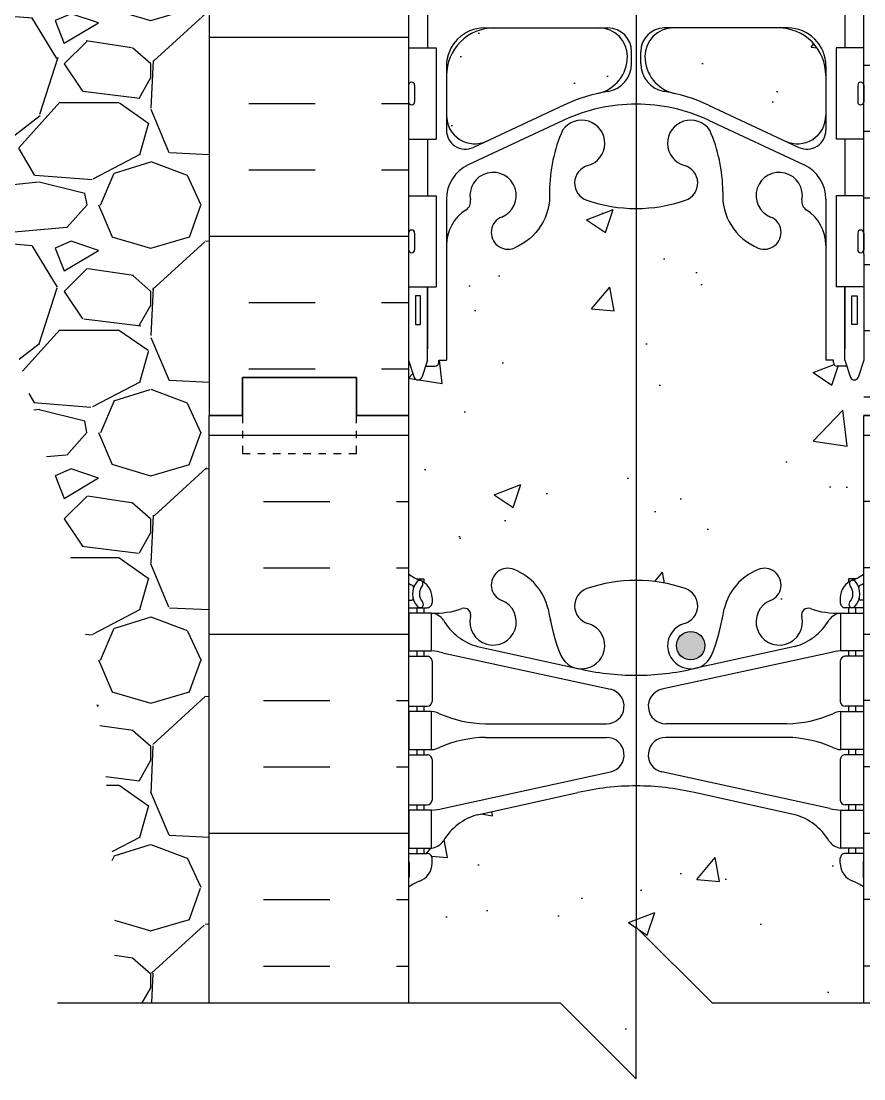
# Model space of a CAD drawing. Header units: inches. Extents: x -6.4 to 42.3, y 55.7 to 149.3.
# Drawn here: x 10.31 to 21.42, y 84.5 to 98.44 of the extents above; entities that cross this region are included whole.
import ezdxf

# ---------------------------------------------------------------- set-up
doc = ezdxf.new("R2010")
doc.units = ezdxf.units.IN
doc.header["$LTSCALE"] = 0.5
doc.header["$MEASUREMENT"] = 0
doc.linetypes.add('DASHED2', pattern=[0.375, 0.25, -0.125])
for name, color, linetype in [('HATCH', 12, 'Continuous'), ('LINE18', 9, 'Continuous'), ('line25', 2, 'Continuous'), ('LINE3', 3, 'Continuous'), ('LINE50', 5, 'Continuous'), ('LINE9', 9, 'Continuous'), ('Web_Edge', 9, 'Continuous')]:
    doc.layers.add(name, color=color, linetype=linetype)

msp = doc.modelspace()

# ---------------------------------------------------------------- hatches: boundary and pattern name
at = {"layer": 'HATCH'}
h = msp.add_hatch(dxfattribs=at)
h.set_pattern_fill('AR-CONC', color=256, scale=0.5)
h.set_pattern_definition([(49.99999999999999, (0, 0), (3.586300913003767, -0.3137606749129755), [0.375, -4.125]), (355, (0, 0), (-0.693756668065, 3.760960668500059), [0.3, -3.3]), (100.45144446, (0.298858405, -0.02614672), (2.89254423363556, 3.447199954843147), [0.3187009599999999, -3.505710559999999]), (46.18420000000001, (0, 1), (5.336206653357862, -0.8275964039653827), [0.5625, -6.1875]), (96.63563549, (0.444683725, 0.931033465), (4.673309728371142, 4.870593003872752), [0.47805171, -5.258568799999999]), (351.1841639899999, (0, 1), (4.673309725273866, 4.870593001349951), [0.45, -4.950000005]), (21, (0.5, 0.75), (2.984535260592308, -2.013094453326694), [0.375, -4.125]), (326.0000000000001, (0.5, 0.75), (1.216576659607909, 3.625750225234265), [0.3, -3.3]), (71.45144474, (0.74871127, 0.58224213), (4.201111883649856, 1.612655764031769), [0.31870095, -3.50571056]), (37.50000000000001, (0, 0), (0.06079927658645334, 1.664469269156557), [0, -3.26, 0, -3.35, 0, -3.3125]), (7.499999999999999, (0, 0), (1.315347687210743, 1.972058559411801), [0, -1.91, 0, -3.185, 0, -1.2625]), (327.5, (-1.115, 0), (2.669112180862045, -0.1127743586718988), [0, -1.25, 0, -3.9, 0, -5.175]), (317.5, (-1.615, 0), (2.915930846711931, 0.5005249116615886), [0, -1.625, 0, -2.59, 0, -3.675])])
h.paths.add_polyline_path([(21.21609784427421, 87.53958020481237), (21.11109784449261, 87.53958020481237, -0.1889729320647711), (20.95522876880411, 87.63442469320172, 0.196322833643499), (20.50609784444466, 87.98068441332967), (19.18424227561164, 88.27117997958493, 0.05779469062706347), (18.41610146462003, 88.36026646967753, 0.05779469062698343), (17.64796065362948, 88.27117997958496), (16.32610508479628, 87.98068441332967, 0.1963228336434938), (15.87697416043684, 87.63442469320172, -0.1889729320647842), (15.72110508474833, 87.53958020481237), (15.61610508496674, 87.53958020481237), (15.61610508497128, 87.46958020481232), (15.66360508475677, 87.46958020481232, -0.4142135623888807), (15.72610508475677, 87.40708020480895), (15.72610508475313, 87.33958020479885, -0.3178372451770894), (15.5594384180898, 87.10387794441796, 0.08241458984435487), (15.41610146462049, 87.02477146784881), (15.41610146462049, 85.49828402923585), (17.41610146461925, 85.49827256167497), (18.41610146461925, 84.49827256167497), (18.41610146461925, 86.49827256167497), (19.41610146461925, 85.49827256167497), (21.41610146462046, 85.49828827301349), (21.41610146462046, 87.02477146784881, 0.08241458984435744), (21.27276451115115, 87.10387794441799, -0.3178372451770685), (21.10609784448781, 87.33958020479885), (21.10609784448417, 87.40708020480895, -0.4142135623888807), (21.16859784448417, 87.46958020481232), (21.21609784426966, 87.46958020481232)])
h.paths.add_polyline_path([(21.41610146462046, 93.24340746034552), (21.41610146462057, 93.97214057689477), (21.34110146462124, 93.74214057689628, -0.6000000000333638), (21.24110146461945, 93.74214057689188), (21.19218842114128, 93.89214057689198), (21.06610146461976, 93.89214057689188, -0.4142135623728037), (21.01610146461972, 93.94214057689177), (21.01610146461948, 93.97214057689196), (20.91610146461963, 93.9721405768919), (20.91610146462309, 95.48745505521588, 0.258958370486347), (20.65696092364954, 95.95425348612096, -0.3113104134333551), (20.60040142710453, 96.08439737439753, 2.127292751064689), (20.18781575033405, 95.85990674649814, -1), (20.02438717890509, 95.45138367243655, -0.3253062266843224), (19.55781243764286, 96.19354960224133, 0.1048804382404714), (19.38541660404811, 97.00536102957145, 1.422913243113724), (19.05190975255643, 96.53827623781164, -0.735592542234915), (19.06469462299132, 96.08022966067162, -0.08275514747013553), (18.41610146461963, 95.9721405768919, -0.08275514747013546), (17.76750830624794, 96.08022966067162, -0.7355925422304704), (17.78029317668306, 96.53827623781082, 1.422913243108026), (17.44678632519112, 97.00536102957139, 0.1048804382404599), (17.2743904915964, 96.19354960224136, -0.3253062266843572), (16.80781575033405, 95.45138367243655, -1), (16.64438717890522, 95.85990674649808, 2.127292751064853), (16.23180150213481, 96.08439737439754, -0.3113104134333905), (16.17524200558969, 95.954253486121, 0.2589583704863622), (15.91610146461617, 95.48745505521588), (15.91610146461963, 93.9721405768919), (15.81610146461966, 93.97214057689196), (15.81610146461954, 93.94214057689197, -0.4142135623739224), (15.7661014646195, 93.89214057689188), (15.64001450809798, 93.89214057689198), (15.59110146461981, 93.7421405768919, -0.6000000000333633), (15.49110146461802, 93.74214057689626), (15.41610146462049, 93.97214057688927), (15.41610146462049, 91.15438894177598, 0.0643975703405809), (15.5261050847344, 91.08842941651228), (15.61610508473482, 91.08842941651922), (15.61610508473754, 91.04670335659502, -0.2490694201798177), (15.72610508475359, 90.83958020482557), (15.72610508475723, 90.77208020481547, -0.4142135623890155), (15.6636050847572, 90.7095802048121), (15.61610508475937, 90.70958020481213), (15.61610508476392, 90.63958020481216), (15.72110508474888, 90.63958020481216, 0.100460415642868), (16.11480355481884, 90.69674296066061, -0.6014354320841996), (16.23430702504103, 90.59185961823599, 2.182094824738266), (16.64438717890607, 90.80476904968513, -1), (16.80781575033491, 91.21329212374678, -0.2443795113557762), (17.25622362314168, 90.69253521929623, 0.05315652255490301), (17.42206307735886, 90.0784535873809, 0.2232530870721782), (17.62239086073583, 89.91359973644562), (17.64200919269182, 89.90928834374515, 0.9554715931086329), (17.78029317668369, 90.50275827902747, -0.7355925422346004), (17.76750830624882, 90.96080485616744, -0.08275514747013273), (18.41610146462049, 91.06889393994716, -0.08275514747013235), (19.06469462299216, 90.9608048561675, -0.7355925422307702), (19.05190975255705, 90.50275827902826, 0.955471593136503), (19.19019373654914, 89.90928834374515), (19.20981206850514, 89.91359973644562, 0.2232530870720395), (19.41013985188203, 90.07845358738078, 0.05315652255491507), (19.57597930609926, 90.69253521929625, -0.2443795113558006), (20.02438717890615, 91.21329212374677, -1), (20.1878157503349, 90.8047690496852, 2.182094824737149), (20.5978959042001, 90.59185961823603, -0.6014354320768318), (20.71739937442065, 90.69674296066113, 0.1004604156432583), (21.11109784449207, 90.63958020481216), (21.21609784447702, 90.63958020481216), (21.21609784448157, 90.70958020481213), (21.16859784448375, 90.7095802048121, -0.4142135623890135), (21.10609784448372, 90.77208020481547), (21.10609784448735, 90.83958020482557, -0.2490694201798181), (21.2160978445034, 91.04670335659502), (21.21609784450613, 91.08842941651922), (21.30609784450654, 91.08842941651228, 0.06439757034058027), (21.41610146462046, 91.15438894177598)])
h.paths.add_polyline_path([(18.30110059130529, 97.97794988842428, 0.4135815914313283), (17.92610146461983, 98.35214057689184), (16.54110146461283, 98.3521405768919, 0.4142135623737345), (15.91610146461281, 97.72714057689056), (15.91610146461326, 97.20041285726776, 0.5490706967552534), (16.45005529317049, 96.86076792445381), (17.46237849327688, 97.33453518210251, -0.05309424434830591), (17.91291964643798, 97.4896790502524, 0.3501185223046223)])
h.paths.add_polyline_path([(17.91291964643798, 99.3946021035313, -0.05309424434847135), (17.46237849327555, 99.54974597168186), (16.45005529317063, 100.0235132293299, 0.5490706967567539), (15.91610146461326, 99.6838682965144), (15.91610146461281, 99.15714057689402, 0.4142135623741072), (16.54110146461279, 98.53214057689185), (17.92610146461985, 98.5321405768919, 0.4135815914456598), (18.30110059130531, 98.90633126537786, 0.3501185222942662)])
h.paths.add_polyline_path([(20.91610146462645, 99.15714057689118), (20.916101464626, 99.6838682965134, 0.5490706967576159), (20.38214763606865, 100.0235132293299), (19.36982443596233, 99.54974597168122, -0.05309424434830129), (18.91928328280127, 99.39460210353134, 0.3501185223367776), (18.53110233793409, 98.90633126530216, 0.4135815913865872), (18.90610146461943, 98.5321405768919), (20.29110146462645, 98.53214057689185, 0.4142135623727812)])
h.paths.add_polyline_path([(20.91610146462645, 97.72714057689056, 0.4142135623737125), (20.29110146462647, 98.3521405768919), (18.90610146461943, 98.35214057689184, 0.4135815914390789), (18.53110233793397, 97.97794988841434, 0.3501185222990159), (18.91928328280128, 97.48967905025245, -0.05309424434838853), (19.36982443596304, 97.3345351821022), (20.38214763606875, 96.86076792445381, 0.549070696755597), (20.916101464626, 97.20041285726813)])
h.paths.add_polyline_path([(20.91610146463314, 101.9310574603457), (20.79610146463384, 102.1310574603455), (20.79610146463384, 102.2434074603458), (20.79610146463384, 102.3557574603456), (20.91610146463314, 102.5557574603453), (20.916101464631, 103.6966272427031, 0.2910966595426471), (20.62803990057474, 104.1494871541204), (19.36982440740058, 104.7383319977023, 0.09336927207731835), (18.56297606628382, 104.9456634665623, 0.01633246440578862), (18.41610146461974, 104.950462396321, 0.1098692816785058), (17.46237852183938, 104.738331997703), (16.20416302866438, 104.1494871541203, 0.291096659542562), (15.91610146460826, 103.6966272427031), (15.91610146460612, 102.5557574603453), (16.03610146460542, 102.3557574603456), (16.03610146460542, 102.2434074603453), (16.03610146460542, 102.1310574603455), (15.91610146460612, 101.9310574603457), (15.91610146460826, 100.7901876779879, 0.2910966595426472), (16.20416302866452, 100.3373277665706), (17.46237852183928, 99.7484829229885, 0.1098692816784929), (18.41610146461952, 99.53635252437046, 0.1098692816785058), (19.36982440739988, 99.74848292298846), (20.62803990057474, 100.3373277665707, 0.2910966595426433), (20.916101464631, 100.7901876779879)])
h.paths.add_polyline_path([(18.20765498807617, 105.2884920476979, 0.1570718046770887), (18.30110059130522, 105.5804836553639, 0.4135815914064652), (17.92610146461985, 105.9546743437996), (16.54110146461262, 105.9546743437992, 0.4142135623726921), (15.91610146461281, 105.3296743437999), (15.91610146461326, 104.8029466241777, 0.5490706967576173), (16.45005529317061, 104.4633016913612), (17.46237849327692, 104.9370689490098, -0.05309424434830292), (17.912919646438, 105.0922128171597, 0.1829837551016594)])
h.paths.add_polyline_path([(18.30110059130508, 106.5088650321636, 0.3501185223627797), (17.91291964643798, 106.9971358704391, -0.05309424434839025), (17.4623784932762, 107.1522797385893), (16.4500552931704, 107.6260469962373, 0.5490706967554964), (15.91610146461326, 107.2864020634229), (15.91610146461281, 106.7596743437991, 0.4142135623730951), (16.54110146461281, 106.1346743437991), (17.92610146461985, 106.1346743437997, 0.413581591350407)], flags=17)
h.paths.add_polyline_path([(20.91610146462645, 106.7596743438009), (20.916101464626, 107.2864020634237, 0.5490706967552529), (20.38214763606877, 107.6260469962377), (19.36982443596237, 107.1522797385885, -0.05164549859361765), (18.93194852417608, 107.0000804299091, -0.001444784042961176), (18.91928328280245, 106.9971358704394, 0.350118522333744), (18.53110233793408, 106.5088650322165, 0.413581591391753), (18.90610146461943, 106.1346743437997), (20.29110146462643, 106.1346743437996, 0.4142135623737336)], flags=17)
h.paths.add_polyline_path([(20.91610146462645, 105.3296743438003, 0.4142135623727718), (20.29110146462647, 105.9546743437997), (18.90610146461941, 105.9546743437996, 0.4135815913918134), (18.53110233793408, 105.5804836553826, 0.3501185223332009), (18.9192832828012, 105.0922128171598, -0.05309424434848048), (19.36982443596371, 104.9370689490092), (20.38214763606874, 104.4633016913616, 0.5490706967566563), (20.916101464626, 104.8029466241771)])
h.paths.add_polyline_path([(24.04110146462256, 111.2434074603454), (12.79110146462049, 111.2434074603458), (12.79110146462049, 107.2434074603454), (15.41610146461963, 104.6184074603463), (15.41610146461963, 108.9993598654752), (15.91610146461617, 108.9993598654752, 0.2589583704863515), (16.17524200558972, 108.5325614345701, -0.3113104134329345), (16.23180150213467, 108.4024175462937, 2.12729275106322), (16.64438717890521, 108.6269081741934, -1), (16.80781575033416, 109.035431248255, -0.3253062266845047), (17.2743904915964, 108.2932653184497, 0.1048804382404041), (17.44678632519111, 107.4814538911201, 1.422913243113896), (17.78029317668283, 107.9485386828799, -0.7355925422349154), (17.76750830624794, 108.4065852600199, -0.08275514747013545), (18.41610146461963, 108.5146743437996, -0.0827551474701355), (19.06469462299132, 108.4065852600199, -0.7355925422304893), (19.0519097525562, 107.9485386828807, 1.422913243110389), (19.38541660404868, 107.4814538911209, 0.1048804382402777), (19.55781243764287, 108.2932653184496, -0.3253062266843874), (20.02438717890521, 109.0354312482545, -1), (20.18781575033403, 108.626908174193, 2.127292751064853), (20.60040142710445, 108.4024175462935, -0.3113104134333903), (20.65696092364956, 108.53256143457, 0.2589583704863643), (20.91610146462309, 108.9993598654752), (21.41610146461963, 108.9993598654752), (21.41610146461963, 104.6177981481668), (24.04110146462256, 107.2434074603454)])
h.paths.add_polyline_path([(33.73862099734205, 110.2434074603454), (33.73862099734205, 111.2434074603454), (24.54110146462256, 111.2434074603454), (24.54110146462256, 107.2428304840837), (33.73862099734205, 107.2434253044855), (33.73862099734205, 108.2434074603455), (34.73862099734205, 109.2434074603454), (32.73862099734205, 109.2434074603454)])
h.paths.add_polyline_path([(12.29110146462049, 111.2434074603432), (8.103601464620578, 111.2434074603454), (3.645418508931105, 111.0967368350932), (3.645418508931105, 109.3180606141833), (2.645418508931106, 108.3180606141833), (4.645418508931099, 108.3180606141833), (3.645418508930877, 107.3180606141831), (3.64541850893113, 105.0934906423737), (12.29110146462049, 105.3779266418485)])
h.paths.add_polyline_path([(21.41610146462094, 132.7260064461561, 0.08241458984434662), (21.27276451115161, 132.8051129227252, -0.3178372451770592), (21.10609784448827, 133.0408151831061), (21.10609784448463, 133.1083151831162, -0.4142135623888782), (21.16859784448463, 133.1708151831195), (21.21609784427012, 133.1708151831195), (21.21609784427466, 133.2408151831196), (21.11109784449301, 133.2408151831196, -0.1889729320606889), (20.95522876880663, 133.3356596715054, 0.196322833645684), (20.506097844443, 133.6819193916375), (19.1842422756124, 133.9724149578921, 0.05779469062708626), (18.41610146462049, 134.0615014479848, 0.05779469062701566), (17.64796065362952, 133.9724149578921), (16.32610508479899, 133.6819193916375, 0.196322833644527), (15.87697416043693, 133.3356596715084, -0.1889729320640421), (15.72110508474888, 133.2408151831196), (15.6161050849672, 133.2408151831196), (15.61610508497174, 133.1708151831195), (15.66360508475722, 133.1708151831195, -0.4142135623889219), (15.72610508475723, 133.1083151831162), (15.72610508475359, 133.0408151831061, -0.3178372451769929), (15.55943841809024, 132.8051129227253, 0.08241458984434263), (15.41610146462094, 132.7260064461562), (15.41610146462094, 128.2148276629655), (18.61607162129445, 128.2148276629655), (18.616071621294, 129.0953189964225), (18.67857162129445, 129.2148276629668), (18.74107162129445, 129.0953189964225), (18.74107162129445, 128.2148276629655), (21.41610146462094, 128.2148276629655)])
h.paths.add_polyline_path([(21.41610146462094, 138.9446424386529), (21.41610146462084, 141.0336609572226, 0.06439757034038503), (21.30609784450727, 141.0996204824861), (21.21609784450659, 141.0996204824793), (21.21609784450386, 141.1413465424034, -0.2490694201798172), (21.10609784448781, 141.3484696941728), (21.10609784448418, 141.4159696941829, -0.4142135623888782), (21.16859784448418, 141.4784696941863), (21.21609784448203, 141.4784696941863), (21.21609784447748, 141.5484696941863), (21.1110978444925, 141.5484696941863, 0.1004604156407994), (20.71739937443025, 141.4913069383407, -0.6014354321155745), (20.59789590420035, 141.5961902807624, 2.182094824738722), (20.18781575033533, 141.3832808493134, -1), (20.02438717890649, 140.9747577752517, -0.2443795113569552), (19.57597930609917, 141.4955146797057, 0.0531565225545154), (19.41013985188301, 142.1095963116165, 1.553131786926053), (19.05190975255774, 141.685291619971, -0.7355925422352237), (19.06469462299264, 141.2272450428309, -0.08275514747013611), (18.41610146462094, 141.1191559590512, -0.08275514747013694), (17.76750830624925, 141.227245042831, -0.735592542230241), (17.78029317668438, 141.6852916199701, 1.553131786939588), (17.42206307735679, 142.1095963116111, 0.05315652255433623), (17.25622362314209, 141.495514679702, -0.2443795113557167), (16.80781575033525, 140.9747577752517, -1), (16.64438717890651, 141.3832808493133, 2.182094824737446), (16.2343070250413, 141.5961902807624, -0.6014354321374126), (16.11480355480602, 141.4913069383427, 0.1004604156393298), (15.72110508474924, 141.5484696941863), (15.61610508476438, 141.5484696941863), (15.61610508475983, 141.4784696941863), (15.66360508475768, 141.4784696941863, -0.4142135623888782), (15.72610508475768, 141.4159696941829), (15.72610508475405, 141.3484696941728, -0.2490694201798174), (15.616105084738, 141.1413465424034), (15.61610508473527, 141.0996204824793), (15.5261050847346, 141.0996204824861, 0.06439757034050528), (15.41610146462084, 141.0336609572225), (15.41610146462094, 138.9446424386529), (15.41610146462094, 136.8556239200832, 0.06439757034043143), (15.52610508473458, 136.7896643948196), (15.61610508473527, 136.7896643948264), (15.616105084738, 136.7479383349024, -0.249069420179824), (15.72610508475405, 136.5408151831329), (15.72610508475768, 136.4733151831228, -0.4142135623888782), (15.66360508475768, 136.4108151831194), (15.61610508475983, 136.4108151831194), (15.61610508476438, 136.3408151831194), (15.72110508474936, 136.3408151831194, 0.1004604156424961), (16.11480355481793, 136.3979779389674, -0.6014354320901654), (16.23430702504151, 136.2930945965433, 2.18209482473871), (16.64438717890653, 136.5060040279924, -1), (16.80781575033538, 136.914527102054, -0.244379511355155), (17.25622362314186, 136.3937701976052, 0.05315652255499141), (17.42206307735903, 135.7796885656888, 1.553131786924982), (17.78029317668414, 136.2039932573347, -0.7355925422351461), (17.76750830624924, 136.6620398344748, -0.08275514747013767), (18.41610146462094, 136.7701289182545, -0.0827551474701353), (19.06469462299263, 136.6620398344747, -0.7355925422302427), (19.0519097525575, 136.2039932573356, 1.553131786905569), (19.41013985188125, 135.7796885656848, 0.05315652255520303), (19.57597930609973, 136.3937701976035, -0.2443795113557799), (20.0243871789066, 136.914527102054, -1), (20.18781575033535, 136.5060040279924, 2.182094824737376), (20.59789590420057, 136.2930945965433, -0.6014354318347199), (20.71739937436294, 136.3979779389892, 0.1004604156588581), (21.1110978444925, 136.3408151831194), (21.21609784447748, 136.3408151831194), (21.21609784448203, 136.4108151831194), (21.16859784448418, 136.4108151831194, -0.4142135623888782), (21.10609784448418, 136.4733151831228), (21.10609784448781, 136.5408151831329, -0.2490694201798163), (21.21609784450386, 136.7479383349024), (21.21609784450659, 136.7896643948264), (21.30609784450726, 136.7896643948196, 0.06439757034045587), (21.41610146462094, 136.8556239200832)])
h.paths.add_polyline_path([(21.41610146462049, 147.9446354434087), (19.54110146461996, 147.9446322637523), (18.54110146461996, 148.9446322637523), (18.54110146461996, 146.9446322637523), (17.54110146461995, 147.9446322637523), (15.41610146462049, 147.9446358673629), (15.41610146462063, 145.1632784311498, 0.08241458984453444), (15.55943841809026, 145.0841719545805, -0.3178372451770652), (15.72610508475359, 144.8484696941997), (15.72610508475723, 144.7809696941895, -0.4142135623888782), (15.66360508475723, 144.7184696941862), (15.61610508497174, 144.7184696941862), (15.6161050849672, 144.6484696941861), (15.72110508474888, 144.6484696941861, -0.1889729320672327), (15.87697416043861, 144.5536252057945, 0.1963228336433856), (16.32610508479895, 144.2073654856682), (17.6479606536293, 143.9168699194137, 0.05779469062710021), (18.4161014646214, 143.827783429321, 0.05779469062705311), (19.18424227561286, 143.9168699194137), (20.5060978444429, 144.2073654856682, 0.1963228336444616), (20.95522876880484, 144.5536252057972, -0.1889729320641944), (21.11109784449297, 144.6484696941861), (21.21609784427466, 144.6484696941861), (21.21609784427012, 144.7184696941862), (21.16859784448463, 144.7184696941862, -0.4142135623888782), (21.10609784448463, 144.7809696941895), (21.10609784448827, 144.8484696941997, -0.3178372451769972), (21.27276451115162, 145.0841719545804, 0.0824145898441588), (21.41610146462063, 145.1632784311493)])
h = msp.add_hatch(dxfattribs=at)
h.set_pattern_fill('INSUL', color=256, scale=7, style=0)
h.set_pattern_definition([(0, (-2914.440862764546, -358.5192632442901), (0, 2.625), []), (0, (-2914.440862764546, -357.6442632442901), (0, 2.625), [0.875, -0.875]), (0, (-2914.440862764546, -356.7692632442901), (0, 2.625), [0.875, -0.875])])
edge = h.paths.add_edge_path()
edge.add_line((14.72860146462049, 93.24340746034552), (15.16610146462049, 93.24340746034552))
edge.add_line((14.72860146462049, 93.74340746034552), (14.72860146462049, 93.24340746034552))
edge.add_line((13.22860146462049, 93.74340746034552), (14.72860146462049, 93.74340746034552))
edge.add_line((13.22860146462049, 93.24340746034552), (13.22860146462049, 93.74340746034552))
edge.add_line((12.79110146462049, 93.24340746034552), (13.22860146462049, 93.24340746034552))
edge.add_line((12.79110146462049, 107.2434074603454), (12.79110146462049, 93.24340746034552))
edge.add_line((14.18860146462364, 105.8459074603423), (12.79110146462049, 107.2434074603454))
edge.add_line((15.41610146462049, 104.6184074603454), (14.18860146462364, 105.8459074603423))
edge.add_line((15.41610146461963, 104.4484074603393), (15.41610146462049, 104.6184074603454))
edge.add_line((15.41610146461963, 103.6984074603393), (15.41610146461963, 104.4484074603393))
edge.add_line((15.41610146461963, 103.6984074603393), (15.41610146462049, 93.24340746034552))
h = msp.add_hatch(dxfattribs=at)
h.set_pattern_fill('INSUL', color=256, scale=7, style=0)
h.set_pattern_definition([(180, (2947.577683176105, -303.7661066023662), (0, 2.625), []), (180, (2947.577683176105, -302.8911066023662), (0, 2.625), [0.875, -0.875]), (180, (2947.577683176105, -302.0161066023662), (0, 2.625), [0.875, -0.875])])
h.paths.add_polyline_path([(24.0411014646204, 107.2434074603432), (21.41610146462046, 104.6177981481646), (21.41610146462046, 93.2434074603453), (22.10360146462046, 93.24340746034541), (22.10360146462046, 93.74340746034541), (23.60360146462, 93.7434074603453), (23.60360146462046, 93.24340746034541), (24.04110146462046, 93.24340746034541)])
h = msp.add_hatch(dxfattribs=at)
h.set_pattern_fill('GRAVEL', color=256, scale=3, style=0)
h.set_pattern_definition([(228.012787504, (2.16, 3), (-24.00000000000018, -27.00000000000001), [0.403608, -39.9572641412211]), (184.969740728, (1.89, 2.7), (35.99999999999993, 3.000000000000105), [0.692604, -68.56777428368999]), (132.510447078, (1.2, 2.64), (30.00000000000035, -32.99999999999959), [0.488364, -48.3480977882991]), (267.273689006, (0.03, 1.89), (3.000000000000073, 60.00000000000006), [0.6307139999999999, -62.440674124887]), (292.833654178, (0, 1.26), (-14.99999999999996, 36.00000000000009), [0.6184649999999999, -61.22811938426489]), (357.273689006, (0.24, 0.6900000000000001), (-60.00000000000006, 3.000000000000076), [0.6307139999999999, -62.440674124887]), (37.6942404667, (0.8699999999999999, 0.66), (-38.99999999999999, -29.99999999999992), [0.8340869999999999, -82.574545646748]), (72.2553283749, (1.53, 1.17), (21.00000000000008, 66.00000000000001), [0.7874639999999998, -77.95896449044018]), (121.429565615, (1.77, 1.92), (-24.00000000000006, 38.99999999999996), [0.63285, -62.65221932918699]), (175.236358309, (1.44, 2.46), (32.99999999999995, -3.000000000000114), [0.722496, -35.4022877363769]), (222.397437798, (0.72, 2.52), (-35.99999999999989, -32.99999999999992), [0.9343440000000001, -92.5001250143847]), (138.814074834, (3, 1.86), (-21.0000000000001, 18), [0.3189029999999999, -31.57153443820409]), (171.46923439, (2.76, 2.07), (38.99999999999999, -5.999999999999986), [0.606711, -60.06453424847101]), (225, (2.16, 2.16), (-3.33066907387547e-16, -2.999999999999799), [0.4242629999999999, -3.8183776871193]), (203.198590514, (1.95, 2.52), (14.99999999999997, 5.999999999999926), [0.228474, -22.6188453175917]), (291.801409486, (1.74, 2.43), (-2.999999999999052, 9.000000000000307), [0.323109, -15.8323854214035]), (30.96375653209999, (1.86, 2.13), (9.000000000000158, 5.999999999999939), [0.5247869999999999, -16.96806868453589]), (161.565051177, (2.31, 2.4), (6.000000000000035, -2.99999999999993), [0.379473, -9.107359980505198]), (16.389540334, (0, 2.43), (29.9999999999999, 9.000000000000131), [0.5316, -52.6285354400082]), (70.3461759419, (0.51, 2.58), (-12.00000000000366, -33.00000000001019), [0.445983, -44.152223241957]), (293.198590514, (2.31, 3), (-5.999999999999911, 14.99999999999997), [0.456945, -22.3903743175917]), (343.610459666, (2.49, 2.58), (-29.9999999999999, 9.000000000000131), [0.5315999999999999, -52.62853544000699]), (339.44395478, (0, 0.5700000000000001), (-15.00000000000011, 6.000000000000073), [0.5126399999999999, -25.1193712359525]), (294.775140569, (0.48, 0.39), (-15.00000000000002, 33.00000000000001), [0.429534, -42.523929189828]), (66.8014094864, (2.34, 0), (5.999999999999943, 14.99999999999991), [0.456945, -22.3903743175917]), (17.3540246363, (2.52, 0.42), (-38.99999999999993, -11.99999999999989), [0.502893, -49.78627084272]), (69.44395478040002, (0.8699999999999999, 0), (-6.000000000000021, -14.99999999999986), [0.2563199999999999, -25.3756912359525]), (101.309932474, (2.16, 0), (-2.999999999999892, 12.00000000000004), [0.15297, -15.1440885407784]), (165.963756532, (2.13, 0.15), (8.999999999999876, -3.000000000000004), [0.618465, -11.7508518768531]), (186.009005957, (1.53, 0.3), (30.00000000000014, 2.999999999999949), [0.57315, -56.74176952362841]), (303.690067526, (1.86, 1.86), (-2.999999999999962, 5.999999999999957), [0.4326659999999999, -10.383987826392]), (353.157226587, (2.1, 1.5), (51.00000000000004, -6.000000000000158), [0.755382, -74.7826878720849]), (60.9453959009, (2.85, 1.41), (-11.99999999999993, -20.99999999999993), [0.308868, -30.578022422961]), (90, (3, 1.68), (-3, 3), [0.18, -2.82]), (120.256437164, (1.47, 0.39), (12.00000000000003, -21.00000000000002), [0.416772, -41.2605599683494]), (48.01278750420001, (1.26, 0.75), (24, 26.99999999999993), [0.8072159999999999, -39.5536561412211]), (0, (1.8, 1.35), (3, 3), [0.78, -2.22]), (325.3048464690001, (2.58, 1.35), (30.00000000000042, -20.99999999999947), [0.474342, -46.95982290252599]), (254.054604099, (2.97, 1.08), (-3.000000000000113, -12.00000000000001), [0.436806, -21.4035236678415]), (207.645975364, (2.85, 0.66), (-56.99999999999985, -30.00000000000014), [0.711195, -70.40842254677818]), (175.42607874, (2.22, 0.33), (-38.99999999999986, 3.000000000000004), [0.752397, -74.48722022390669])])
edge = h.paths.add_edge_path()
edge.add_spline(control_points=[(3.645418508931234, 104.541225446261), (4.424935848305401, 103.8098117759403), (7.915773339141762, 100.5343923173875), (10.6322000973696, 94.07705436974524), (11.56428733990505, 88.15570139106921), (11.54331411852048, 85.87978381987904), (11.53979838483122, 85.49827256167434)], knot_values=[0, 0, 0, 0, 3.198205599033165, 14.32221638260294, 20.00199708212963, 21.14583843556574, 21.14583843556574, 21.14583843556574, 21.14583843556574], degree=3, periodic=0)
edge.add_line((11.53979838483122, 85.49827256167436), (12.79110146462049, 85.49827256167436))
edge.add_line((12.79110146462049, 85.49827256167436), (12.79110146462049, 97.11840746031699))
edge.add_line((12.79110146462049, 97.11840746031699), (12.7911014646208, 101.7434074603429))
edge.add_line((12.7911014646208, 101.7434074603429), (12.79110146462049, 105.3943762387706))
edge.add_line((12.79110146462049, 105.3943762387706), (11.79110146462079, 105.3614770449264))
edge.add_line((11.79110146462079, 105.3614770449264), (3.645418508931137, 105.0934906423737))
edge.add_line((3.645418508931136, 105.0934906423737), (3.6454185089312, 104.541225446261))
h = msp.add_hatch(dxfattribs=at)
h.set_pattern_fill('INSUL', color=256, scale=7, style=0)
h.set_pattern_definition([(0, (-2910.745480246864, -321.7661066023662), (0, 2.625), []), (0, (-2910.745480246864, -320.8911066023662), (0, 2.625), [0.875, -0.875]), (0, (-2910.745480246864, -320.0161066023662), (0, 2.625), [0.875, -0.875])])
h.paths.add_polyline_path([(12.79110146462049, 85.49827256167437), (15.41610146462049, 85.49827256167437), (15.41610146462049, 93.24340746034552), (14.72860146462049, 93.24340746034552), (14.72860146462049, 93.74340746034552), (13.22860146462049, 93.74340746034552), (13.22860146462049, 93.24340746034552), (12.79110146462049, 93.24340746034552)])
h = msp.add_hatch(dxfattribs=at)
h.set_pattern_fill('INSUL', color=256, scale=7, style=0)
h.set_pattern_definition([(180, (2947.577683176105, -321.7661066023662), (0, 2.625), []), (180, (2947.577683176105, -320.8911066023662), (0, 2.625), [0.875, -0.875]), (180, (2947.577683176105, -320.0161066023662), (0, 2.625), [0.875, -0.875])])
h.paths.add_polyline_path([(21.41610146462046, 85.49827256167437), (24.0411014646204, 85.49827256167437), (24.04110146462046, 93.24340746034552), (23.60360146462046, 93.24340746034552), (23.60360146462, 93.74340746034564), (22.10360146462046, 93.74340746034552), (22.10360146462046, 93.24340746034552), (21.41610146462046, 93.24340746034564)])
at = {"layer": 'LINE3'}
for points in [[(19.32207276969787, 90.20917383530293, 1), (18.94707276969787, 90.20917383530293, 1)], [(18.94707276969787, 90.20917383530293, 1), (19.32207276969787, 90.20917383530293, 1)]]:
    msp.add_hatch(color=256, dxfattribs=at).paths.add_polyline_path(points)

# ---------------------------------------------------------------- linework, layer by layer
at = {"layer": 'LINE18'}
msp.add_lwpolyline([(10.79110146462049, 85.49831054797038), (17.41610146461925, 85.49827256167497), (18.41610146461925, 84.49827256167497), (18.41610146461925, 86.49827256167497), (19.41610146461925, 85.49827256167497), (25.54110146462046, 85.49832067764918)], dxfattribs=at)
at = {"layer": 'line25'}
for p, q in [((15.41610146462049, 107.2434074603454), (15.41610146462049, 85.49827256167437)), ((15.41610146461997, 98.08840746033924), (15.78105405886188, 98.0884074603393)), ((15.78105405886188, 98.08840746033924), (15.78105405886188, 96.8884074603392)), ((21.05114883244417, 98.08840746033924), (21.05114883244417, 96.8884074603392)), ((21.41610142668608, 98.08840746033924), (21.05114883244417, 98.0884074603393)), ((15.41610146461997, 96.88840746033925), (15.78105405886188, 96.88840746033925)), ((21.41610142668608, 96.88840746033925), (21.05114883244417, 96.88840746033925)), ((15.41610146461997, 96.13840746033925), (15.78105405886188, 96.13840746033931)), ((15.78105405886188, 96.13840746033925), (15.78105405886188, 94.9384074603392)), ((21.41610142668608, 96.13840746033925), (21.05114883244417, 96.13840746033931)), ((21.05114883244417, 96.13840746033925), (21.05114883244417, 94.9384074603392)), ((15.41610146461997, 94.93840746033926), (15.78105405886188, 94.93840746033926)), ((21.41610142668608, 94.93840746033926), (21.05114883244417, 94.93840746033926)), ((15.41610146462049, 93.24340746034552), (15.41610146462049, 85.49827256167437)), ((21.41610146462046, 85.49827256167437), (21.41610146462046, 93.24340746034552))]:
    msp.add_line(p, q, dxfattribs=at)
at = {"layer": 'LINE3'}
msp.add_line((18.41610146461925, 109.7434074603454), (18.41610146461925, 86.49827256167497), dxfattribs=at)
msp.add_circle((19.13457276969787, 90.20917383530293), 0.1875, dxfattribs=at)
msp.add_circle((19.13457276969787, 90.20917383530293), 0.1875, dxfattribs=at)
at = {"layer": 'LINE50'}
for p in [(12.79110146462049, 111.2434074603455), (12.79110146462049, 85.49827256167437)]:
    msp.add_line(p, (12.79110146462049, 93.24340746034552), dxfattribs=at)
for points in [[(15.41610146462049, 93.24340746034552), (14.72860146462049, 93.24340746034552), (14.72860146462049, 93.74340746034552), (13.22860146462049, 93.74340746034552), (13.22860146462049, 93.24340746034552), (12.79110146462049, 93.24340746034552)], [(12.79110146462049, 93.24340746034552), (13.22860146462049, 93.24340746034552), (13.22860146462049, 93.74340746034552), (14.72860146462049, 93.74340746034552), (14.72860146462049, 93.24340746034552), (15.41610146462049, 93.24340746034552)], [(21.41610146462046, 93.24340746034552), (22.10360146462046, 93.24340746034552), (22.10360146462046, 93.74340746034552), (23.60360146462046, 93.74340746034552), (23.60360146462046, 93.24340746034552), (24.04110146462046, 93.24340746034552)], [(24.04110146462046, 93.24340746034552), (23.60360146462046, 93.24340746034552), (23.60360146462046, 93.74340746034552), (22.10360146462046, 93.74340746034552), (22.10360146462046, 93.24340746034552), (21.41610146462046, 93.24340746034552)]]:
    msp.add_lwpolyline(points, dxfattribs=at)
at = {"layer": 'LINE9'}
for p, q in [((16.41610146461326, 98.3521405768919), (18.04360146461923, 98.35214057689195)), ((20.416101464626, 98.3521405768919), (18.78860146462003, 98.35214057689195)), ((18.35610146461923, 97.8853718257882), (18.35610146461923, 98.03964057689195)), ((18.47610146462003, 97.8853718257882), (18.47610146462003, 98.03964057689195)), ((18.30110146461985, 97.97714057689184), (18.30110146461985, 97.97701537581709)), ((18.53110146461941, 97.97714057689184), (18.53110146461941, 97.97701537581709)), ((15.91610146461326, 97.85214057689093), (15.91610146461508, 97.00390108240914)), ((20.916101464626, 97.85214057689093), (20.91610146462418, 97.00390108240914)), ((15.41610146461997, 97.54340746033911), (15.41610508458351, 97.54340746033911)), ((15.41610508458305, 97.59840746033912), (15.41610508458305, 97.37840746033926)), ((15.49610508458298, 97.59840746033917), (15.49610508458389, 97.37840746033926)), ((21.33609780672307, 97.59840746033917), (21.33609780672217, 97.37840746033926)), ((21.416097806723, 97.59840746033912), (21.416097806723, 97.37840746033926)), ((21.41610142668603, 97.54340746033911), (21.41609780672255, 97.54340746033911)), ((15.41610146461997, 97.4334074603391), (15.41610508458351, 97.4334074603391)), ((15.45610508458302, 97.33840746033924), (15.45610508458392, 97.33840746033918)), ((17.46237849327636, 97.33453518210219), (16.27207068365342, 96.77747112719955)), ((19.3698244359629, 97.33453518210219), (20.56013224558583, 96.77747112719955)), ((21.37609780672304, 97.33840746033924), (21.37609780672213, 97.33840746033918)), ((21.41610142668603, 97.4334074603391), (21.41609780672255, 97.4334074603391)), ((17.46237851224296, 97.13579822630415), (16.20416302867298, 96.54695338721679)), ((19.36982441699629, 97.13579822630415), (20.62803990056628, 96.54695338721679)), ((15.9161014646169, 96.09409347579789), (15.91610146461963, 93.9721405768919)), ((20.91610146462236, 96.09409347579789), (20.91610146461963, 93.9721405768919)), ((15.45610508458302, 95.68840746033915), (15.45610508458302, 95.6884074603392)), ((21.37609780672304, 95.68840746033915), (21.37609780672304, 95.6884074603392)), ((15.41610146461997, 95.59340746033912), (15.41610508458351, 95.59340746033912)), ((15.41610508458305, 95.64840746033913), (15.41610508458305, 95.42840746033927)), ((15.49610508458298, 95.64840746033919), (15.49610508458389, 95.42840746033927)), ((21.33609780672307, 95.64840746033919), (21.33609780672217, 95.42840746033927)), ((21.416097806723, 95.64840746033913), (21.416097806723, 95.42840746033927)), ((21.41610142668603, 95.59340746033912), (21.41609780672255, 95.59340746033912)), ((15.41610146461997, 95.48340746033911), (15.41610508458351, 95.48340746033911)), ((15.45610508458302, 95.38840746033925), (15.45610508458392, 95.3884074603392)), ((21.37609780672304, 95.38840746033925), (21.37609780672213, 95.3884074603392)), ((21.41610142668603, 95.48340746033911), (21.41609780672255, 95.48340746033911)), ((15.66610146461963, 93.97214057689253), (15.66610146461963, 94.93840746033926)), ((21.16610146461963, 93.97214057689253), (21.16610146461963, 94.93840746033926)), ((15.41610146461963, 93.9721405768919), (15.49110146461945, 93.74214057689188)), ((15.66610146461963, 93.9721405768919), (15.59110146461981, 93.74214057689188)), ((15.64001450809783, 93.89214057689198), (15.76610146461954, 93.89214057689186)), ((15.81610146461972, 93.94214057689199), (15.81610146461966, 93.97214057689196)), ((15.81610146461972, 93.97214057689196), (15.91610146461963, 93.9721405768919)), ((15.81610146461972, 93.94214057689199), (15.81610146461972, 93.94214057689187)), ((21.01610146461954, 93.97214057689196), (20.91610146461963, 93.9721405768919)), ((21.01610146461954, 93.94214057689199), (21.01610146461948, 93.97214057689196)), ((21.01610146461954, 93.94214057689199), (21.01610146461954, 93.94214057689187)), ((21.19218842114142, 93.89214057689198), (21.06610146461972, 93.89214057689186)), ((21.16610146461963, 93.9721405768919), (21.24110146461945, 93.74214057689188)), ((21.41610146461963, 93.9721405768919), (21.34110146461981, 93.74214057689188))]:
    msp.add_line(p, q, dxfattribs=at)
for points in [[(15.41610146461963, 108.9993598654752), (15.41610146461963, 93.9721405768919)], [(21.41610146461963, 95.37214057689188), (21.41610146461963, 102.2434074603455)], [(15.66610146461963, 98.8384074603393), (15.66610146461963, 98.0884074603393)], [(21.16610146461963, 98.8384074603393), (21.16610146461963, 98.0884074603393)], [(15.66610146461963, 96.88840746033925), (15.66610146461963, 96.13840746033931)], [(21.16610146461963, 96.88840746033925), (21.16610146461963, 96.13840746033931)], [(21.41610146461963, 95.37214057689188), (21.41610146461963, 93.9721405768919)], [(15.66610146461963, 94.93840746033926), (15.66610146461963, 94.12214057689188)], [(21.16610146461963, 94.93840746033926), (21.16610146461963, 94.12214057689188)]]:
    msp.add_lwpolyline(points, dxfattribs=at)
for points in [[(17.27439049138857, 96.19354960530252, -0.325312471216074), (16.80780012907772, 95.451377423399)], [(19.55781243785069, 96.19354960530252, 0.325312471216074), (20.02440280016154, 95.451377423399)]]:
    msp.add_lwpolyline(points, format="xyb", dxfattribs=at)
for points in [[(15.57610142668673, 94.82214057689198), (15.50610142668657, 94.82214057689198), (15.50610142668657, 94.44214057689199), (15.57610142668673, 94.44214057689199)], [(21.25610146461932, 94.82214057689198), (21.32610146461948, 94.82214057689198), (21.32610146461948, 94.44214057689199), (21.25610146461932, 94.44214057689199)]]:
    msp.add_lwpolyline(points, close=True, dxfattribs=at)
at = {"layer": 'LINE9', "linetype": 'DASHED2', "ltscale": 0.15}
msp.add_lwpolyline([(13.22860146462049, 93.24340746034552), (13.22860146462049, 93.24340746034552), (13.22860146462049, 92.74340746034552), (14.72860146462049, 92.74340746034552), (14.72860146462049, 93.24340746034552), (14.72860146462049, 93.24340746034552)], dxfattribs=at)
at = {"layer": 'LINE9'}
for centre, radius, start, end in [((16.54110146461281, 97.7271405768919), 0.625, 90, 180.0000000001172), ((16.41610146461326, 97.8521405768919), 0.5, 90, 180.0000000001107), ((17.92610146461985, 97.97714057689184), 0.375, 0, 90), ((18.04360146461923, 98.03964057689195), 0.3125, 0, 90), ((18.78860146462003, 98.03964057689195), 0.3125, 90, 180), ((18.90610146461941, 97.97714057689184), 0.375, 90, 180), ((20.29110146462645, 97.7271405768919), 0.625, 359.9999999998828, 90), ((20.416101464626, 97.8521405768919), 0.5, 359.9999999998893, 90), ((17.80110146461985, 97.97701537581709), 0.5, 282.9227043954951, 0), ((19.03110146461941, 97.97701537581709), 0.5, 180, 257.0772956045049), ((17.98110146461877, 97.88537182578786), 0.375, 279.5387312816958, 5.211020790109826e-11), ((18.85110146462048, 97.88537182578786), 0.375, 179.9999999999479, 260.4612687183042), ((15.45610508458302, 97.59840746033917), 0.04, 89.99999999994789, 180.0000000000879), ((15.45610508458302, 97.59840746033917), 0.04, 0, 90), ((21.37609780672298, 97.59840746033917), 0.04, 90, 180), ((21.37609780672298, 97.59840746033917), 0.04, 359.9999999999121, 90.00000000005213), ((18.41610146461963, 95.29666558521139), 2.25, 99.5387312816958, 115.0795940215455), ((18.41610146461963, 95.29666558521139), 2.25, 64.92040597845445, 80.4612687183042), ((15.45610508458302, 97.37840746033926), 0.04, 180, 270.0000000000782), ((15.45610508458392, 97.3784074603392), 0.04, 270, 1.009635278083779e-10), ((18.41610148358623, 95.09792862941329), 2.25, 90.00000048298345, 115.0795940215455), ((18.41610144565303, 95.09792862941329), 2.25, 64.92040597845445, 89.99999951701653), ((21.37609780672207, 97.3784074603392), 0.04, 179.999999999899, 270), ((21.37609780672298, 97.37840746033926), 0.04, 269.9999999999218, 0), ((16.29110146461326, 97.20041285726894), 0.375, 180.0000000000782, 295.0795940215456), ((20.541101464626, 97.20041285726894), 0.375, 244.9204059784544, 359.9999999999218), ((17.69763015954223, 96.83186068153613), 0.3050000000005331, 285.7253459502905, 145.3296775658129), ((19.13457276969703, 96.83186068153613), 0.3050000000005331, 34.6703224341871, 254.2746540497095), ((16.16610146461508, 97.00390108240966), 0.25, 180.000000000114, 295.0795940215456), ((19.27439042701863, 96.19304135913167), 2, 156.0361711764882, 179.9854398195715), ((17.55781250222063, 96.19304135913167), 2, 0.01456018042848041, 23.96382882351181), ((20.66610146462418, 97.00390108240966), 0.25, 244.9204059784544, 359.999999999886), ((16.4161014646169, 96.09409347579863), 0.5, 115.0795937517655, 180.0000000000814), ((17.84533948525259, 96.30725897061821), 0.2400000000001666, 105.7253459503446, 251.0770360935627), ((18.98686344398666, 96.30725897061821), 0.2400000000001666, 288.9229639064373, 74.27465404965537), ((20.41610146462236, 96.09409347579863), 0.5, 359.9999999999186, 64.92040624823451), ((16.53110146461941, 96.14308751374536), 0.305, 291.8037479893862, 191.0944368300259), ((20.30110146461985, 96.14308751374536), 0.305, 348.9055631699741, 248.1962520106138), ((16.10913758308371, 96.06034403859924), 0.125, 301.9267998742446, 11.09443683003916), ((18.41610146461963, 97.9721405768919), 2, 251.0770360936457, 270), ((18.41610146461963, 97.9721405768919), 2, 270, 288.9229639063543), ((20.72306534615555, 96.06034403859924), 0.125, 168.9055631699608, 238.0732001257554), ((16.46610146461617, 95.48745505521659), 0.55, 121.9267998741525, 180.0000000001335), ((20.36610146462309, 95.48745505521659), 0.55, 359.9999999998665, 58.07320012584756), ((16.72610146461957, 95.65564520946732), 0.22, 111.8037479894415, 291.8037479894419), ((20.10610146461968, 95.65564520946732), 0.22, 248.1962520105581, 68.1962520105585), ((15.45610508458302, 95.64840746033919), 0.04, 89.99999999994789, 180.0000000000879), ((15.45610508458302, 95.64840746033919), 0.04, 0, 90), ((21.37609780672298, 95.64840746033919), 0.04, 90, 180), ((21.37609780672298, 95.64840746033919), 0.04, 359.9999999999121, 90.00000000005213), ((15.45610508458302, 95.42840746033927), 0.04, 180, 270.0000000000782), ((15.45610508458392, 95.42840746033922), 0.04, 270, 1.009635278083779e-10), ((21.37609780672207, 95.42840746033922), 0.04, 179.999999999899, 270), ((21.37609780672298, 95.42840746033927), 0.04, 269.9999999999218, 0), ((15.76610146461954, 93.94214057689187), 0.05, 270, 0), ((21.06610146461972, 93.94214057689187), 0.05, 180, 270), ((15.54110146462008, 93.76880724355807), 0.0566666666662005, 208.072486935338, 331.9275130644425), ((21.29110146461917, 93.76880724355807), 0.0566666666662005, 208.0724869355574, 331.927513064662)]:
    msp.add_arc(centre, radius, start, end, dxfattribs=at)
at = {"layer": 'Web_Edge'}
for p, q in [((15.52610508473422, 91.08842941651228), (15.61610508473482, 91.08842941651922)), ((15.61610508473482, 91.08842941651922), (15.61610508473754, 91.04670335659507)), ((21.30609784450673, 91.08842941651228), (21.21609784450613, 91.08842941651922)), ((21.21609784450613, 91.08842941651922), (21.2160978445034, 91.04670335659507)), ((15.41610146462049, 90.80958020481212), (15.45798062114304, 90.80958020481224)), ((15.72610508475359, 90.8395802048312), (15.72610508475723, 90.77208020481494)), ((21.10609784448735, 90.8395802048312), (21.10609784448372, 90.77208020481494)), ((21.41610146462046, 90.80958020481212), (21.3742223080979, 90.80958020481224)), ((15.41610146462049, 90.70958020481221), (15.66360508475723, 90.7095802048121)), ((15.52610508473422, 90.7095802048121), (15.52610508473422, 90.63958020481216)), ((15.61610508475937, 90.7095802048121), (15.61610508476392, 90.63958020481216)), ((21.41610146462046, 90.70958020481221), (21.16859784448372, 90.7095802048121)), ((21.21609784448157, 90.7095802048121), (21.21609784447702, 90.63958020481216)), ((21.30609784450673, 90.7095802048121), (21.30609784450673, 90.63958020481216)), ((15.52610508473422, 90.13958020481216), (15.52610508473422, 90.06958020481223)), ((15.61610508479757, 90.13958020481216), (15.61610508480212, 90.06958020481223)), ((15.86510496091828, 90.11577753128775), (18.07634020757618, 89.63421957626902)), ((16.32610508479852, 90.19847599629436), (17.64796065362939, 89.9079804300397)), ((20.96709796832267, 90.11577753128775), (18.75586272166477, 89.63421957626902)), ((20.50609784444243, 90.19847599629436), (19.18424227561157, 89.9079804300397)), ((21.21609784444337, 90.13958020481216), (21.21609784443882, 90.06958020481223)), ((21.30609784450673, 90.13958020481216), (21.30609784450673, 90.06958020481223)), ((15.41610146462049, 90.06958020481211), (15.66360508475723, 90.06958020481223)), ((15.72610508475723, 90.00708020481223), (15.72610508475723, 89.47208020481226)), ((21.10609784448372, 90.00708020481223), (21.10609784448372, 89.47208020481226)), ((21.41610146462046, 90.06958020481211), (21.16859784448372, 90.06958020481223)), ((15.41610146462049, 89.40958020481214), (15.66360508475723, 89.40958020481226)), ((15.52610508473376, 89.40958020481226), (15.52610508473376, 89.33958020481232)), ((15.61610508484486, 89.40958020481226), (15.61610508484941, 89.33958020481232)), ((21.41610146462046, 89.40958020481214), (21.16859784448372, 89.40958020481226)), ((21.21609784439608, 89.40958020481226), (21.21609784439153, 89.33958020481232)), ((21.30609784450718, 89.40958020481226), (21.30609784450718, 89.33958020481232)), ((16.43083104483444, 89.17958020481224), (18.02697267987273, 89.17958020481235)), ((20.4013718844065, 89.17958020481224), (18.80523024936823, 89.17958020481235)), ((16.43083104483444, 88.99958020481229), (18.02697267987273, 88.9995802048124)), ((20.4013718844065, 88.99958020481229), (18.80523024936823, 88.9995802048124)), ((15.52610508473376, 88.83958020481232), (15.52610508473376, 88.76958020481216)), ((15.6161050848817, 88.83958020481232), (15.61610508488625, 88.76958020481227)), ((21.21609784435924, 88.83958020481232), (21.2160978443547, 88.76958020481227)), ((21.30609784450718, 88.83958020481232), (21.30609784450718, 88.76958020481216)), ((15.41610146462049, 88.76958020481216), (15.66360508475723, 88.76958020481227)), ((15.72610508475768, 88.70708020481227), (15.72610508475768, 88.17208020481219)), ((21.10609784448326, 88.70708020481227), (21.10609784448326, 88.17208020481219)), ((21.41610146462046, 88.76958020481216), (21.16859784448372, 88.76958020481227)), ((15.86510496091828, 88.0633828783369), (18.07634020757618, 88.54494083335551)), ((20.96709796832267, 88.0633828783369), (18.75586272166477, 88.54494083335551)), ((16.32610508479852, 87.98068441333017), (17.64796065362939, 88.27117997958494)), ((20.50609784444243, 87.98068441333017), (19.18424227561157, 88.27117997958494)), ((15.41610146462049, 88.10958020481219), (15.66360508475768, 88.10958020481219)), ((15.52610508473376, 88.10958020481219), (15.52610508473376, 88.03958020481237)), ((15.61610508492899, 88.1095802048123), (15.61610508493354, 88.03958020481237)), ((21.41610146462046, 88.10958020481219), (21.16859784448326, 88.10958020481219)), ((21.21609784431195, 88.1095802048123), (21.2160978443074, 88.03958020481237)), ((21.30609784450718, 88.10958020481219), (21.30609784450718, 88.03958020481237)), ((15.41610146462049, 87.46958020481232), (15.66360508475677, 87.46958020481232)), ((15.52610508473376, 87.53958020481237), (15.52610508473376, 87.46958020481232)), ((15.61610508496674, 87.53958020481237), (15.61610508497128, 87.46958020481232)), ((21.41610146462046, 87.46958020481232), (21.16859784448417, 87.46958020481232)), ((21.21609784427421, 87.53958020481237), (21.21609784426966, 87.46958020481232)), ((21.30609784450718, 87.53958020481237), (21.30609784450718, 87.46958020481232)), ((15.42610508501898, 87.34958020481368), (15.42610508503398, 87.1635101464371)), ((15.72610508475313, 87.33958020479322), (15.72610508475677, 87.40708020480947)), ((21.10609784448781, 87.33958020479322), (21.10609784448417, 87.40708020480947)), ((21.40609784422196, 87.34958020481368), (21.40609784420696, 87.1635101464371))]:
    msp.add_line(p, q, dxfattribs=at)
for points in [[(15.4211050847492, 90.13958020481216), (15.72110508474939, 90.13958020481216), (15.72110508474939, 90.63958020481216), (15.4211050847492, 90.63958020481216)], [(21.41109784449174, 90.13958020481216), (21.11109784449156, 90.13958020481216), (21.11109784449156, 90.63958020481216), (21.41109784449174, 90.63958020481216)], [(15.42110508483424, 88.83958020481232), (15.72110508483442, 88.83958020481232), (15.72110508483442, 89.33958020481232), (15.42110508483424, 89.33958020481232)], [(21.4110978444067, 88.83958020481232), (21.11109784440652, 88.83958020481232), (21.11109784440652, 89.33958020481232), (21.4110978444067, 89.33958020481232)], [(15.42110508491882, 87.53958020481237), (15.72110508491901, 87.53958020481237), (15.72110508491901, 88.03958020481237), (15.42110508491882, 88.03958020481237)], [(21.41109784432212, 87.53958020481237), (21.11109784432194, 87.53958020481237), (21.11109784432194, 88.03958020481237), (21.41109784432212, 88.03958020481237)]]:
    msp.add_lwpolyline(points, close=True, dxfattribs=at)
for centre, radius, start, end in [((16.72610146462043, 91.00903058671595), 0.22, 68.19625201055801, 248.1962520105582), ((16.53110146462027, 90.52158828243792), 0.745, 13.26522148387574, 68.1962520106142), ((20.30110146462068, 90.52158828243792), 0.745, 111.8037479893858, 166.7347785161276), ((20.10610146462051, 91.00903058671595), 0.22, 291.8037479894418, 111.803747989442), ((15.72610508476359, 91.54668698599512), 0.5, 231.6833368003639, 250.5287793646987), ((15.71981249320865, 90.89413961114526), 0.25, 140.1145119962551, 222.4608678427969), ((15.5620461221541, 91.02503630448423), 0.04500919725234097, 319.1878992333844, 141.4480006768601), ((15.47610508475359, 90.8395802048121), 0.25, 4.360973023723161e-09, 70.52877936469868), ((18.41610146462049, 89.06889393994716), 2, 90, 108.9229639063547), ((18.41610146462049, 89.06889393994716), 2, 71.07703609364528, 90), ((21.35609784448735, 90.8395802048121), 0.25, 109.4712206353013, 179.999999995639), ((21.27015680708684, 91.02503630448423), 0.04500919725234097, 38.55199932313985, 220.8121007666156), ((21.10609784447735, 91.54668698599512), 0.5, 289.4712206353013, 308.3166631996362), ((21.11239043603229, 90.89413961114526), 0.25, 317.5391321572031, 39.88548800374488), ((15.72610508476359, 91.54668698599512), 0.6, 238.8906737236135, 245.0747707145238), ((15.46481527629735, 90.98443469743457), 0.02, 340.7916022097029, 65.07477071475527), ((15.71981249320865, 90.89413961114526), 0.16, 140.0000771989657, 222.4608678427582), ((17.84533948525345, 90.73377554622091), 0.2400000000001666, 108.9229639064374, 254.2746540496553), ((18.98686344398751, 90.73377554622091), 0.2400000000001666, 285.7253459503446, 71.07703609356263), ((21.11239043603229, 90.89413961114526), 0.16, 317.5391321572418, 39.99992280103429), ((21.3673876529436, 90.98443469743457), 0.02, 114.9252292852447, 199.208397790297), ((21.10609784447735, 91.54668698599512), 0.6, 294.9252292854762, 301.1093262763865), ((15.45798062114304, 90.82958020481222), 0.02, 270, 14.15406579579481), ((15.56857608373761, 90.75574687849526), 0.04500000000006049, 222.4608678430141, 42.46086784271741), ((16.53110146462027, 90.52158828243792), 0.305, 166.6795056680879, 68.1962520106142), ((20.30110146462068, 90.52158828243792), 0.305, 111.8037479893858, 13.32049433191205), ((21.26362684550333, 90.75574687849526), 0.04500000000006049, 137.5391321572826, 317.5391321569858), ((21.3742223080979, 90.82958020481222), 0.02, 165.8459342042018, 270), ((15.66360508475723, 90.7720802048121), 0.0625, 270, 2.605510395054913e-09), ((15.77713802889716, 91.63800912525171), 1, 266.7878664379243, 289.9067031613393), ((15.67804674047816, 90.39331616158081), 0.25, 37.27766183479672, 80.0823022211798), ((16.14672833795189, 90.61259542224202), 0.09, 346.679505668108, 108.8651388026239), ((20.21906496507137, 91.16324870173783), 3, 189.027267407221, 201.1983899770584), ((16.61313796416957, 91.16324870173783), 3, 338.8016100229416, 350.9727325927791), ((20.68547459128905, 90.61259542224202), 0.09, 71.13486119737608, 193.320494331892), ((21.05506490034378, 91.63800912525171), 1, 250.0932968386607, 273.2121335620757), ((21.15415618876279, 90.39331616158081), 0.25, 99.91769777882021, 142.7223381652033), ((21.16859784448372, 90.7720802048121), 0.0625, 179.9999999973945, 270), ((16.52547649360199, 90.9214912391155), 0.75, 210.1549804662907, 254.5838091142819), ((17.69763015954308, 90.20917383530293), 0.3050000000005331, 205.3781731784819, 74.27465404970955), ((19.13457276969787, 90.20917383530293), 0.3050000000005331, 105.7253459502904, 334.6218268215181), ((20.30672643563895, 90.9214912391155), 0.75, 285.416190885718, 329.8450195337093), ((15.63045632379439, 89.14369727889296), 1, 76.42908795296458, 84.79906907891694), ((21.20174660544655, 89.14369727889296), 1, 95.20093092108306, 103.5709120470354), ((15.66360508475723, 90.00708020481223), 0.0625, 0, 90.00000000002606), ((21.16859784448372, 90.00708020481223), 0.0625, 89.99999999997395, 180), ((18.41610146462094, 93.17505213860507), 3.356158198657953, 256.7691508398023, 270), ((18.41610146462003, 93.17505213860507), 3.356158198657953, 270, 283.2308491601977), ((18.02697267987273, 89.40958020481237), 0.23, 270, 77.6055086569842), ((18.80523024936823, 89.40958020481237), 0.23, 102.3944913430158, 270), ((15.66360508475723, 89.47208020481226), 0.0625, 270.000000000026, 0), ((21.16859784448372, 89.47208020481226), 0.0625, 180, 269.9999999999739), ((15.71698232974754, 89.12089654542281), 0.218722518258797, 60.49374658855846, 88.91995365505842), ((16.46098080565193, 90.77929611456712), 1.6, 246.567338892969, 268.9202773152411), ((20.37122212358901, 90.77929611456712), 1.6, 271.0797226847589, 293.4326611070309), ((21.1152205994934, 89.12089654542281), 0.218722518258797, 91.08004634494158, 119.5062534114415), ((16.46098080565193, 87.39986429505753), 1.6, 91.07972268475895, 113.4326611070307), ((16.46098080565193, 87.39986429505753), 1.6, 91.07972268475895, 113.4326611070307), ((18.02697267987273, 88.76958020481216), 0.23, 282.3944913430158, 90), ((18.80523024936823, 88.76958020481216), 0.23, 90, 257.6055086569841), ((20.37122212358901, 87.39986429505753), 1.6, 66.56733889296933, 88.92027731524108), ((20.37122212358901, 87.39986429505753), 1.6, 66.56733889296933, 88.92027731524108), ((15.71698232974754, 89.05826386420172), 0.218722518258797, 271.0800463449415, 299.5062534114418), ((15.71698232974754, 89.05826386420172), 0.218722518258797, 271.0800463449415, 299.5062534114418), ((21.1152205994934, 89.05826386420172), 0.218722518258797, 240.4937465885582, 268.9199536550585), ((21.1152205994934, 89.05826386420172), 0.218722518258797, 240.4937465885582, 268.9199536550585), ((15.66360508475768, 88.70708020481227), 0.0625, 0, 90.00000000002606), ((21.16859784448326, 88.70708020481227), 0.0625, 89.99999999997395, 180), ((18.41610146462094, 85.00410827101958), 3.356158198657953, 90, 103.2308491601977), ((18.41610146462003, 85.00410827101958), 3.356158198657953, 76.76915083980225, 90), ((15.66360508475768, 88.17208020481219), 0.0625, 270.000000000026, 0), ((21.16859784448326, 88.17208020481219), 0.0625, 180, 269.9999999999739), ((15.63045632379439, 89.03546313073157), 1, 275.2009309210831, 283.5709120470356), ((21.20174660544655, 89.03546313073157), 1, 256.4290879529645, 264.7990690789169), ((16.52547649360199, 87.25766917050915), 0.75, 105.4161908857179, 149.8450195337093), ((20.30672643563895, 87.25766917050915), 0.75, 30.15498046629067, 74.5838091142821), ((15.67804674047816, 87.78584424804383), 0.25, 279.9176977788202, 322.7223381652033), ((21.15415618876279, 87.78584424804383), 0.25, 217.2776618347956, 260.0823022211798), ((15.66360508475677, 87.40708020481232), 0.0625, 359.9999999973945, 90), ((21.16859784448417, 87.40708020481232), 0.0625, 90, 180.0000000026055), ((15.406105085019, 87.34958020481209), 0.02, 4.432624559587171e-09, 60.01197545934217), ((15.47610508475313, 87.33958020481232), 0.25, 289.4712206353013, 359.999999995639), ((21.35609784448781, 87.33958020481232), 0.25, 180.000000004361, 250.5287793646987), ((21.42609784422195, 87.34958020481209), 0.02, 119.9880245406579, 179.9999999955674), ((15.40610508503355, 87.16351014643551), 0.02, 301.0729509076618, 4.72248759103703e-09), ((21.42609784420739, 87.16351014643551), 0.02, 179.9999999952775, 238.9270490923382), ((15.72610508476314, 86.63247342362929), 0.6, 121.0729509072339, 121.1093262763486), ((15.72610508476314, 86.63247342362929), 0.5, 109.4712206353013, 128.3166631995741), ((21.10609784447781, 86.63247342362929), 0.5, 51.68333680042594, 70.52877936469868), ((21.10609784447781, 86.63247342362929), 0.6, 58.8906737236514, 58.92704909276603)]:
    msp.add_arc(centre, radius, start, end, dxfattribs=at)

doc.saveas('drawing.dxf')
